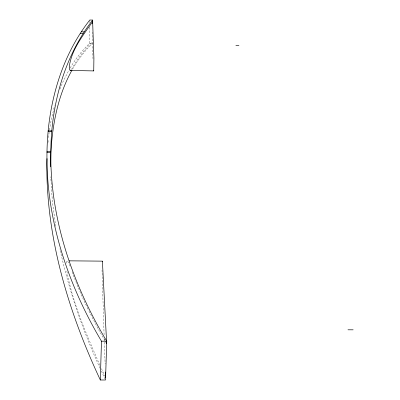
<?xml version="1.0" encoding="UTF-8"?>
<svg xmlns="http://www.w3.org/2000/svg" width="400" height="400" viewBox="0 0 400 400"><rect width="100%" height="100%" fill="white"/><g stroke="black" fill="none" stroke-linecap="round" stroke-linejoin="round"><path stroke-width="0.3" stroke-dasharray="2 1.5" d="M70.115 68.025C75.4 59.085 81.855 50.855 89.285 43.6L89.665 26.83M89.765 22.485L89.795 21.24M72.57 69.08C77.93 59.79 84.46 51.18 92.12 43.665L92.395 32.19M47.985 142.555L48.255 140.02M48.535 137.65L49.16 132.315M49.51 129.965L50.765 122.135L54.51 105.68M59.96 88.99L62.92 81.9L68.945 70.05M71.48 69.445C77.09 59.475 83.94 50.175 92.155 42.185L93 58.805M89.285 43.6L92.12 43.665M104.855 340.525L97.91 328.43L88.22 309.65M105.155 341.055L106.06 342.63M87.955 309.09C81.935 296.715 76.57 284.025 71.84 271.1M99.895 365.34C86.65 334.46 72.45 303.185 66.635 269.875M101.45 368.68L105.08 376.47M100.085 368.29C82.555 330.055 68.695 290.035 59.92 248.87M101.38 371.075L105.005 378.885M70.08 266.17L68.705 262.785L67.3 260.82L66.79 260.825L66.305 262.265A3.04 0.36 87.4 0 0 66.195 263.64M55.67 226.315L52.33 201.01L50.765 176.82M104.225 338.47L104.33 341.575M104.355 342.195L105.12 363.925M104.09 334.745L102.03 270.175"/><path stroke-width="0.6" d="M92.6 23.445L92.68 20.07L89.82 20C64.97 51.565 52.04 91.16 48.15 130.815L48.095 131.58C41.41 204.975 64.205 278.515 101.475 341.185L100.325 379.995L105.525 380L106.745 341.205C69.05 278.665 45.595 205.21 51.74 131.645L51.79 130.875C55.38 91.285 68.015 51.67 92.68 20.07M47.01 158.59L46.825 163.7C46.29 238.84 68.72 312.465 100.325 379.995M102.195 261.815L102.405 261.14L106.545 341.215M72.01 70.115C59.725 92.035 53.975 117.01 51.67 141.86L50.94 152.56L50.635 166.88M70.39 70.45L93.735 70.915L93.91 58.355L92.645 21.57C83.26 35.22 71.75 49.205 69.37 66.115A2.075 0.26 -86.6 0 0 69.33 68.58L69.955 70.41L70.905 70.125M101.475 341.185L106.745 341.205M347.945 329.795L353.175 329.82M69.15 260.835L102.405 261.14M46.96 151.51L50.755 151.57M46.93 152.32L50.73 152.38M48.15 130.815L51.79 130.875M48.095 131.58L51.74 131.645M81.29 31.79L84.23 31.86M80.19 33.565L83.14 33.635M235.87 45.415L238.965 45.485M93.61 70.605L93.675 70.945M106.605 342.45L106.665 343.68M105.405 371.995L105.6 377.585"/></g></svg>
